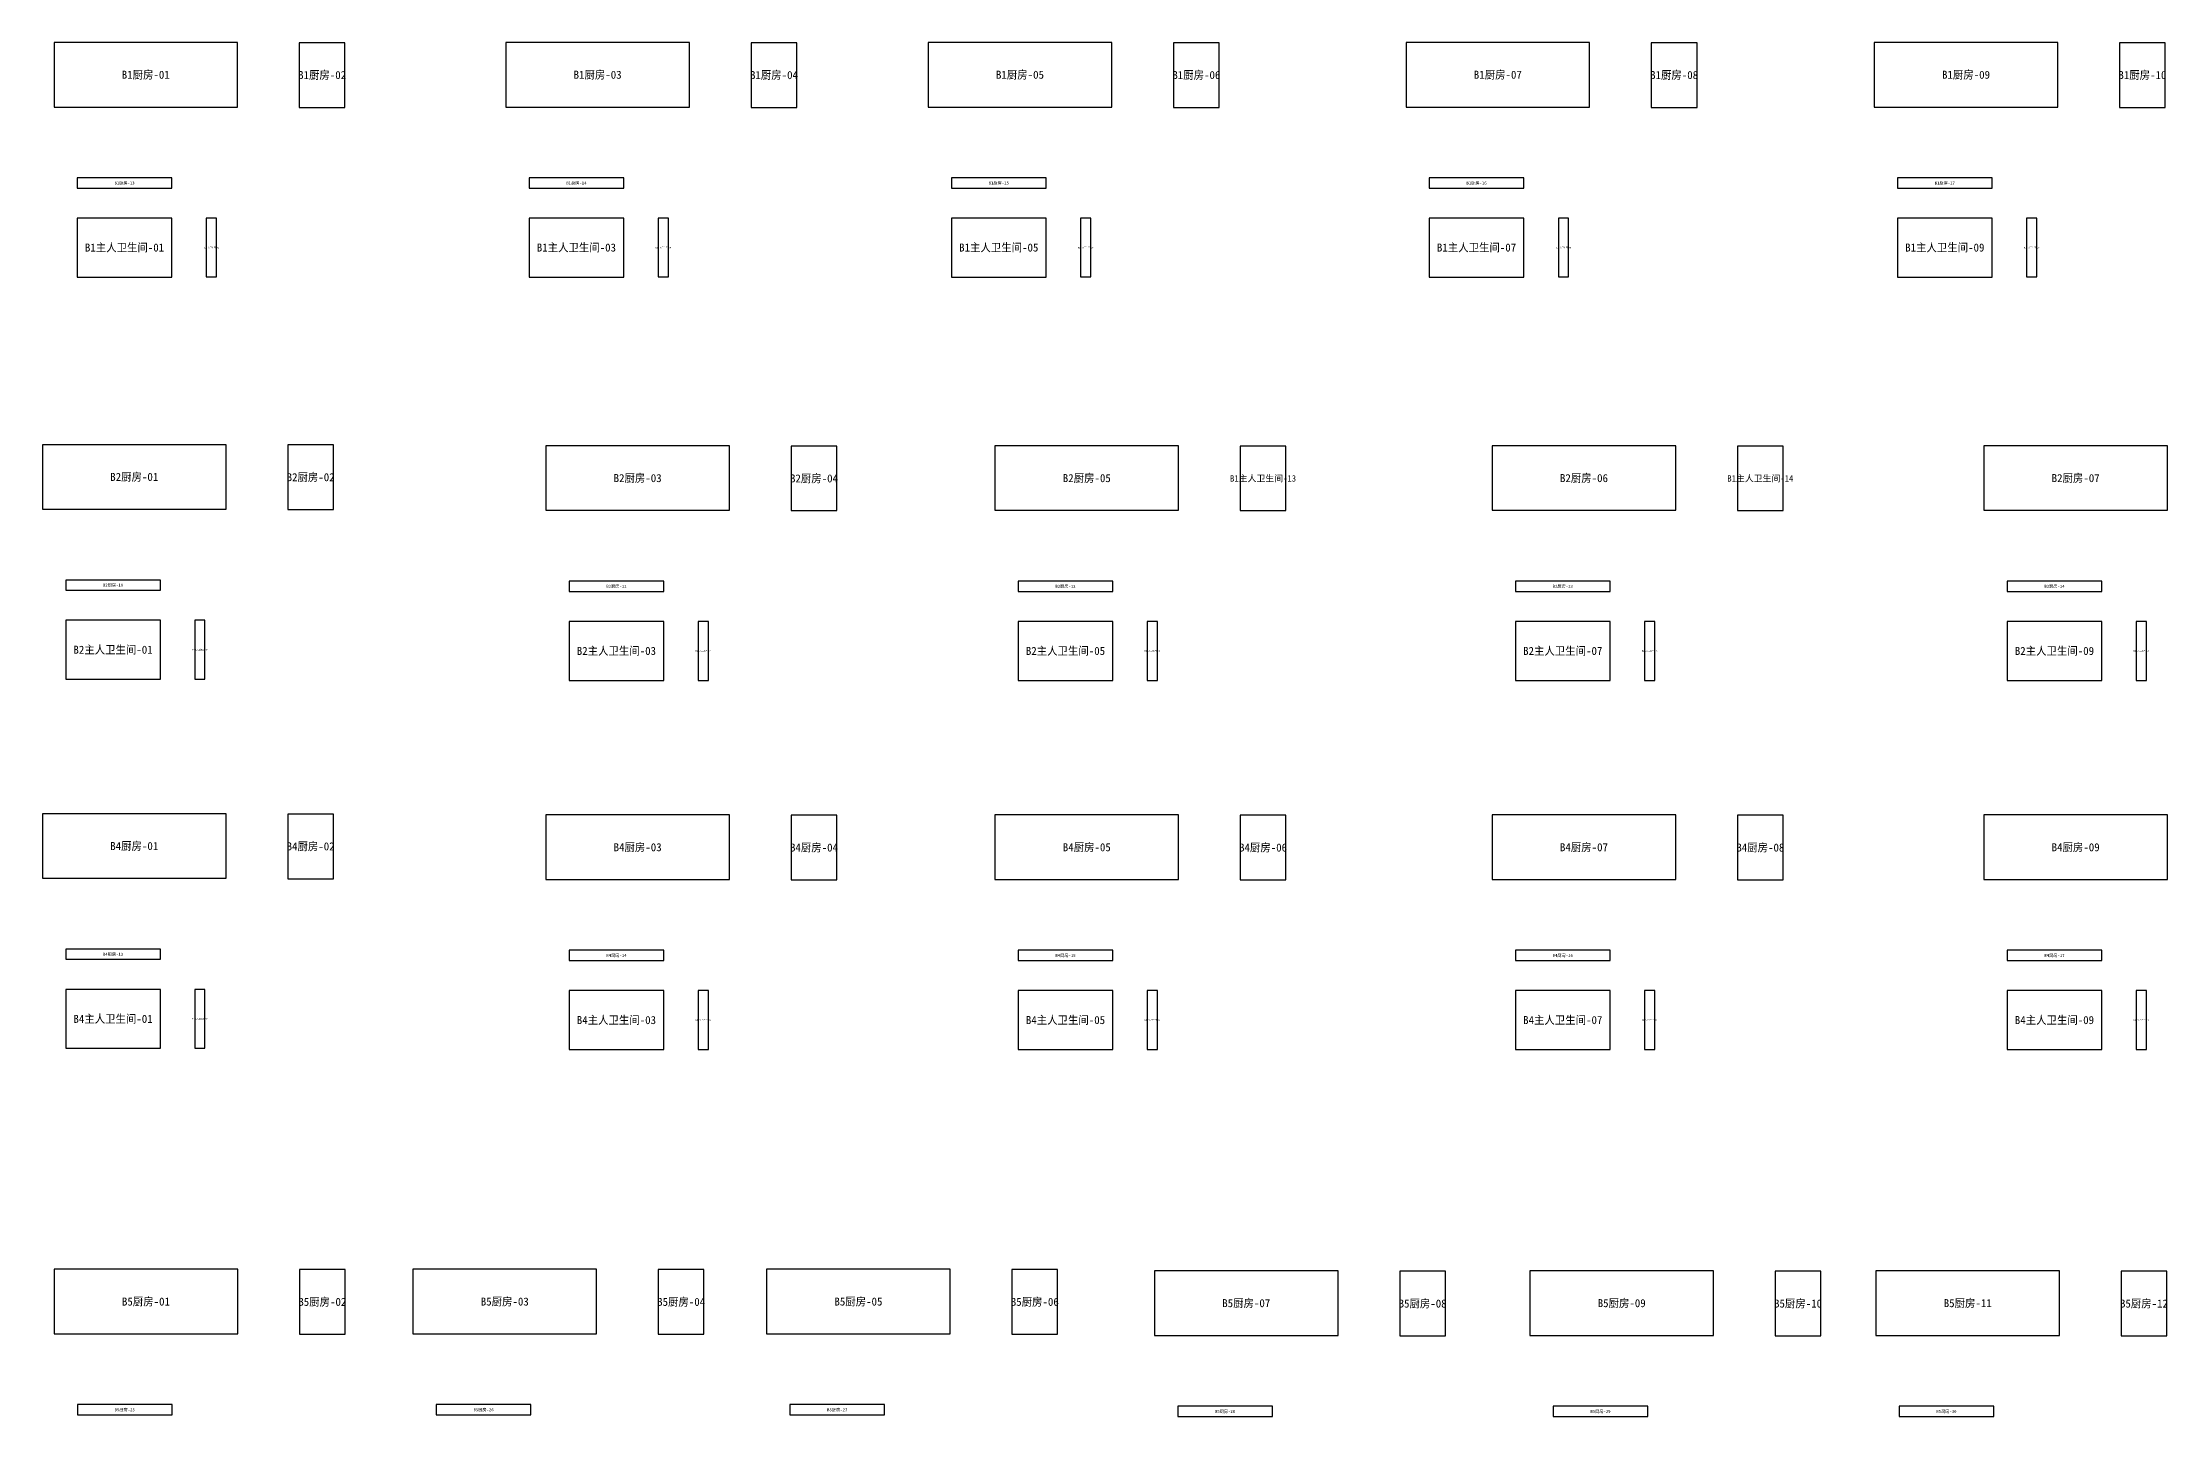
# Model space of a CAD drawing. Header units: inches. Extents: x 44145 to 132907, y -98283 to 21892.
# Drawn here: x 44457 to 65699, y -6625 to 7106 of the extents above; entities that cross this region are included whole.
import ezdxf
from ezdxf.enums import TextEntityAlignment as Align

# ---------------------------------------------------------------- set-up
doc = ezdxf.new("R2010")
doc.units = ezdxf.units.IN
doc.layers.add('NUMBERS', color=7, linetype='Continuous')
doc.layers.add('OUTER', color=7, linetype='Continuous')

msp = doc.modelspace()

# ---------------------------------------------------------------- linework, layer by layer
at = {"layer": 'OUTER'}
for points in [[(44572, 6461), (46407, 6461), (46407, 7106), (44572, 7106), (44572, 6461)], [(47023, 6458), (47480, 6458), (47480, 7103), (47023, 7103), (47023, 6458)], [(49089, 6461), (50924, 6461), (50924, 7106), (49089, 7106), (49089, 6461)], [(51540, 6458), (51997, 6458), (51997, 7103), (51540, 7103), (51540, 6458)], [(53311, 6461), (55146, 6461), (55146, 7106), (53311, 7106), (53311, 6461)], [(55762, 6458), (56220, 6458), (56220, 7103), (55762, 7103), (55762, 6458)], [(58087, 6461), (59922, 6461), (59922, 7106), (58087, 7106), (58087, 6461)], [(60539, 6458), (60996, 6458), (60996, 7103), (60539, 7103), (60539, 6458)], [(62768, 6461), (64603, 6461), (64603, 7106), (62768, 7106), (62768, 6461)], [(65219, 6458), (65677, 6458), (65677, 7103), (65219, 7103), (65219, 6458)], [(44804, 5652), (45750, 5652), (45750, 5753), (44804, 5753), (44804, 5652)], [(49321, 5652), (50267, 5652), (50267, 5753), (49321, 5753), (49321, 5652)], [(53543, 5652), (54489, 5652), (54489, 5753), (53543, 5753), (53543, 5652)], [(58319, 5652), (59265, 5652), (59265, 5753), (58319, 5753), (58319, 5652)], [(63000, 5652), (63946, 5652), (63946, 5753), (63000, 5753), (63000, 5652)], [(44804, 4762), (45750, 4762), (45750, 5351), (44804, 5351), (44804, 4762)], [(46094, 4763), (46196, 4763), (46196, 5352), (46094, 5352), (46094, 4763)], [(49321, 4762), (50267, 4762), (50267, 5351), (49321, 5351), (49321, 4762)], [(50611, 4763), (50713, 4763), (50713, 5352), (50611, 5352), (50611, 4763)], [(53543, 4762), (54489, 4762), (54489, 5351), (53543, 5351), (53543, 4762)], [(54833, 4763), (54935, 4763), (54935, 5352), (54833, 5352), (54833, 4763)], [(58319, 4762), (59265, 4762), (59265, 5351), (58319, 5351), (58319, 4762)], [(59610, 4763), (59711, 4763), (59711, 5352), (59610, 5352), (59610, 4763)], [(63000, 4762), (63946, 4762), (63946, 5351), (63000, 5351), (63000, 4762)], [(64290, 4763), (64392, 4763), (64392, 5352), (64290, 5352), (64290, 4763)], [(44457, 2443), (46292, 2443), (46292, 3087), (44457, 3087), (44457, 2443)], [(46909, 2439), (47366, 2439), (47366, 3084), (46909, 3084), (46909, 2439)], [(49489, 2431), (51324, 2431), (51324, 3075), (49489, 3075), (49489, 2431)], [(51940, 2428), (52398, 2428), (52398, 3072), (51940, 3072), (51940, 2428)], [(53978, 2431), (55813, 2431), (55813, 3075), (53978, 3075), (53978, 2431)], [(56430, 2428), (56887, 2428), (56887, 3072), (56430, 3072), (56430, 2428)], [(58949, 2431), (60784, 2431), (60784, 3075), (58949, 3075), (58949, 2431)], [(61400, 2428), (61858, 2428), (61858, 3072), (61400, 3072), (61400, 2428)], [(63863, 2431), (65699, 2431), (65699, 3075), (63863, 3075), (63863, 2431)], [(44689, 1633), (45635, 1633), (45635, 1734), (44689, 1734), (44689, 1633)], [(49721, 1621), (50667, 1621), (50667, 1723), (49721, 1723), (49721, 1621)], [(54210, 1621), (55156, 1621), (55156, 1723), (54210, 1723), (54210, 1621)], [(59181, 1621), (60127, 1621), (60127, 1723), (59181, 1723), (59181, 1621)], [(64096, 1621), (65042, 1621), (65042, 1723), (64096, 1723), (64096, 1621)], [(44689, 743), (45635, 743), (45635, 1332), (44689, 1332), (44689, 743)], [(45979, 744), (46081, 744), (46081, 1333), (45979, 1333), (45979, 744)], [(49721, 732), (50667, 732), (50667, 1321), (49721, 1321), (49721, 732)], [(51011, 732), (51113, 732), (51113, 1321), (51011, 1321), (51011, 732)], [(54210, 732), (55156, 732), (55156, 1321), (54210, 1321), (54210, 732)], [(55501, 732), (55602, 732), (55602, 1321), (55501, 1321), (55501, 732)], [(59181, 732), (60127, 732), (60127, 1321), (59181, 1321), (59181, 732)], [(60471, 732), (60573, 732), (60573, 1321), (60471, 1321), (60471, 732)], [(64096, 732), (65042, 732), (65042, 1321), (64096, 1321), (64096, 732)], [(65386, 732), (65488, 732), (65488, 1321), (65386, 1321), (65386, 732)], [(44457, -1246), (46292, -1246), (46292, -602), (44457, -602), (44457, -1246)], [(46909, -1250), (47366, -1250), (47366, -605), (46909, -605), (46909, -1250)], [(49489, -1258), (51324, -1258), (51324, -613), (49489, -613), (49489, -1258)], [(51940, -1261), (52398, -1261), (52398, -617), (51940, -617), (51940, -1261)], [(53978, -1258), (55813, -1258), (55813, -613), (53978, -613), (53978, -1258)], [(56430, -1261), (56887, -1261), (56887, -617), (56430, -617), (56430, -1261)], [(58949, -1258), (60784, -1258), (60784, -613), (58949, -613), (58949, -1258)], [(61400, -1261), (61858, -1261), (61858, -617), (61400, -617), (61400, -1261)], [(63863, -1258), (65699, -1258), (65699, -613), (63863, -613), (63863, -1258)], [(44689, -2056), (45635, -2056), (45635, -1955), (44689, -1955), (44689, -2056)], [(49721, -2068), (50667, -2068), (50667, -1966), (49721, -1966), (49721, -2068)], [(54210, -2068), (55156, -2068), (55156, -1966), (54210, -1966), (54210, -2068)], [(59181, -2068), (60127, -2068), (60127, -1966), (59181, -1966), (59181, -2068)], [(64096, -2068), (65042, -2068), (65042, -1966), (64096, -1966), (64096, -2068)], [(44689, -2945), (45635, -2945), (45635, -2357), (44689, -2357), (44689, -2945)], [(45979, -2945), (46081, -2945), (46081, -2356), (45979, -2356), (45979, -2945)], [(49721, -2957), (50667, -2957), (50667, -2368), (49721, -2368), (49721, -2957)], [(51011, -2956), (51113, -2956), (51113, -2368), (51011, -2368), (51011, -2956)], [(54210, -2957), (55156, -2957), (55156, -2368), (54210, -2368), (54210, -2957)], [(55501, -2956), (55602, -2956), (55602, -2368), (55501, -2368), (55501, -2956)], [(59181, -2957), (60127, -2957), (60127, -2368), (59181, -2368), (59181, -2957)], [(60471, -2956), (60573, -2956), (60573, -2368), (60471, -2368), (60471, -2956)], [(64096, -2957), (65042, -2957), (65042, -2368), (64096, -2368), (64096, -2957)], [(65386, -2956), (65488, -2956), (65488, -2368), (65386, -2368), (65386, -2956)], [(44573, -5798), (46408, -5798), (46408, -5153), (44573, -5153), (44573, -5798)], [(47025, -5801), (47482, -5801), (47482, -5157), (47025, -5157), (47025, -5801)], [(48160, -5798), (49996, -5798), (49996, -5153), (48160, -5153), (48160, -5798)], [(50612, -5801), (51069, -5801), (51069, -5157), (50612, -5157), (50612, -5801)], [(51695, -5798), (53530, -5798), (53530, -5153), (51695, -5153), (51695, -5798)], [(54147, -5801), (54604, -5801), (54604, -5157), (54147, -5157), (54147, -5801)], [(55573, -5815), (57408, -5815), (57408, -5170), (55573, -5170), (55573, -5815)], [(58025, -5818), (58482, -5818), (58482, -5173), (58025, -5173), (58025, -5818)], [(59325, -5815), (61161, -5815), (61161, -5170), (59325, -5170), (59325, -5815)], [(61777, -5818), (62234, -5818), (62234, -5173), (61777, -5173), (61777, -5818)], [(62784, -5815), (64619, -5815), (64619, -5170), (62784, -5170), (62784, -5815)], [(65236, -5818), (65693, -5818), (65693, -5173), (65236, -5173), (65236, -5818)], [(44806, -6608), (45752, -6608), (45752, -6506), (44806, -6506), (44806, -6608)], [(48393, -6608), (49339, -6608), (49339, -6506), (48393, -6506), (48393, -6608)], [(51928, -6608), (52874, -6608), (52874, -6506), (51928, -6506), (51928, -6608)], [(55805, -6625), (56751, -6625), (56751, -6523), (55805, -6523), (55805, -6625)], [(59558, -6625), (60504, -6625), (60504, -6523), (59558, -6523), (59558, -6625)], [(63016, -6625), (63962, -6625), (63962, -6523), (63016, -6523), (63016, -6625)]]:
    msp.add_lwpolyline(points, dxfattribs=at)

# ---------------------------------------------------------------- texts
at = {"layer": 'NUMBERS'}
for s, height, p in [('B1厨房-01', 80, (45489, 6784)), ('B1厨房-02', 80, (47252, 6781)), ('B1厨房-03', 80, (50006, 6784)), ('B1厨房-04', 80, (51769, 6781)), ('B1厨房-05', 80, (54228, 6784)), ('B1厨房-06', 80, (55991, 6781)), ('B1厨房-07', 80, (59005, 6784)), ('B1厨房-08', 80, (60767, 6781)), ('B1厨房-09', 80, (63685, 6784)), ('B1厨房-10', 80, (65448, 6781)), ('B1厨房-13', 30, (45277, 5702)), ('B1厨房-14', 30, (49794, 5702)), ('B1厨房-15', 30, (54016, 5702)), ('B1厨房-16', 30, (58792, 5702)), ('B1厨房-17', 30, (63473, 5702)), ('B1主人卫生间-01', 80, (45277, 5057)), ('B1主人卫生间-03', 80, (49794, 5057)), ('B1主人卫生间-05', 80, (54016, 5057)), ('B1主人卫生间-07', 80, (58792, 5057)), ('B1主人卫生间-09', 80, (63473, 5057)), ('B1主人卫生间-02', 14.1, (46145, 5057)), ('B1主人卫生间-04', 14.1, (50662, 5057)), ('B1主人卫生间-06', 14.1, (54884, 5057)), ('B1主人卫生间-08', 14.1, (59660, 5057)), ('B1主人卫生间-10', 14.1, (64341, 5057)), ('B2厨房-01', 80, (45374, 2765)), ('B2厨房-02', 80, (47137, 2762)), ('B2厨房-03', 80, (50406, 2753)), ('B2厨房-04', 80, (52169, 2750)), ('B2厨房-05', 80, (54896, 2753)), ('B1主人卫生间-13', 63.5, (56658, 2750)), ('B2厨房-06', 80, (59866, 2753)), ('B1主人卫生间-14', 63.5, (61629, 2750)), ('B2厨房-07', 80, (64781, 2753)), ('B2厨房-10', 30, (45162, 1684)), ('B2厨房-11', 30, (50194, 1672)), ('B2厨房-12', 30, (54683, 1672)), ('B2厨房-13', 30, (59654, 1672)), ('B2厨房-14', 30, (64569, 1672)), ('B2主人卫生间-01', 80, (45162, 1038)), ('B2主人卫生间-03', 80, (50194, 1026)), ('B2主人卫生间-05', 80, (54683, 1026)), ('B2主人卫生间-07', 80, (59654, 1026)), ('B2主人卫生间-09', 80, (64569, 1026)), ('B2主人卫生间-02', 14.1, (46030, 1038)), ('B2主人卫生间-04', 14.1, (51062, 1027)), ('B2主人卫生间-06', 14.1, (55551, 1027)), ('B2主人卫生间-08', 14.1, (60522, 1027)), ('B2主人卫生间-10', 14.1, (65437, 1027)), ('B4厨房-01', 80, (45374, -924)), ('B4厨房-02', 80, (47137, -927)), ('B4厨房-03', 80, (50406, -936)), ('B4厨房-04', 80, (52169, -939)), ('B4厨房-05', 80, (54896, -936)), ('B4厨房-06', 80, (56658, -939)), ('B4厨房-07', 80, (59866, -936)), ('B4厨房-08', 80, (61629, -939)), ('B4厨房-09', 80, (64781, -936)), ('B4厨房-13', 30, (45162, -2005)), ('B4厨房-14', 30, (50194, -2017)), ('B4厨房-15', 30, (54683, -2017)), ('B4厨房-16', 30, (59654, -2017)), ('B4厨房-17', 30, (64569, -2017)), ('B4主人卫生间-01', 80, (45162, -2651)), ('B4主人卫生间-02', 14.1, (46030, -2650)), ('B4主人卫生间-03', 80, (50194, -2663)), ('B4主人卫生间-04', 14.1, (51062, -2662)), ('B4主人卫生间-05', 80, (54683, -2663)), ('B4主人卫生间-06', 14.1, (55551, -2662)), ('B4主人卫生间-07', 80, (59654, -2663)), ('B4主人卫生间-08', 14.1, (60522, -2662)), ('B4主人卫生间-09', 80, (64569, -2663)), ('B4主人卫生间-10', 14.1, (65437, -2662)), ('B5厨房-01', 80, (45491, -5476)), ('B5厨房-02', 80, (47254, -5479)), ('B5厨房-03', 80, (49078, -5476)), ('B5厨房-04', 80, (50841, -5479)), ('B5厨房-05', 80, (52613, -5476)), ('B5厨房-06', 80, (54376, -5479)), ('B5厨房-07', 80, (56490, -5492)), ('B5厨房-08', 80, (58253, -5496)), ('B5厨房-09', 80, (60243, -5492)), ('B5厨房-10', 80, (62006, -5496)), ('B5厨房-11', 80, (63702, -5492)), ('B5厨房-12', 80, (65464, -5496)), ('B5厨房-25', 30, (45279, -6557)), ('B5厨房-26', 30, (48866, -6557)), ('B5厨房-27', 30, (52401, -6557)), ('B5厨房-28', 30, (56278, -6574)), ('B5厨房-29', 30, (60031, -6574)), ('B5厨房-30', 30, (63489, -6574))]:
    msp.add_text(s, height=height, dxfattribs=at).set_placement(p, align=Align.MIDDLE_CENTER)

doc.saveas('drawing.dxf')
